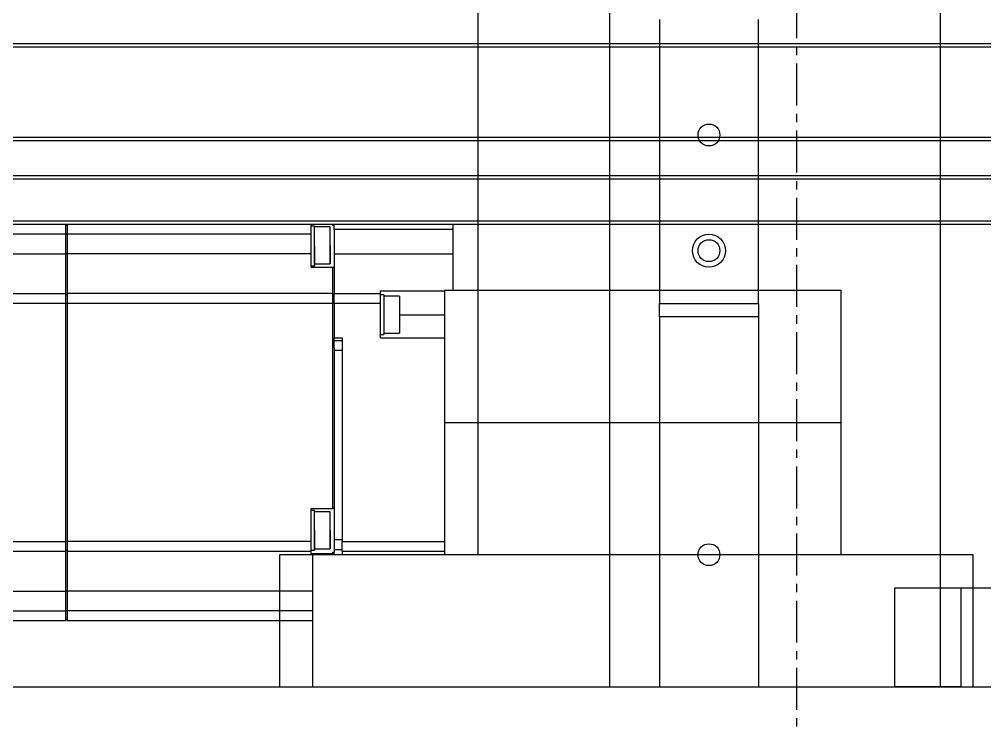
# Model space of a CAD drawing. Extents: x 500 to 100500, y -14500 to 21140.
# Drawn here: x 8072.1 to 8218.2, y -3309.1 to -3202.7 of the extents above; entities that cross this region are included whole.
import ezdxf

# ---------------------------------------------------------------- set-up
doc = ezdxf.new("R2010")
doc.units = 0
doc.linetypes.add('CENTER', pattern=[10.16, 6.35, -1.27, 1.27, -1.27])
doc.linetypes.add('SLD-Solid', pattern=[0])
doc.layers.get('0').update_dxf_attribs({"linetype": 'CONTINUOUS'})
doc.layers.add('Center', color=1, linetype='CENTER')
doc.layers.add('M06SMMF-001B', color=7, linetype='CONTINUOUS')
doc.layers.add('MODEL', color=7, linetype='SLD-Solid', lineweight=15)

# ---------------------------------------------------------------- blocks, each defined once
blk = doc.blocks.new('KCA$Cef715743')
at = {"layer": 'MODEL', "color": 1}
blk.add_line((1450, 313), (120, 313), dxfattribs=at)
blk = doc.blocks.new('LP R')
at = {"color": 2}
for p, q in [((16618.69, -93734.69), (16953.69, -93734.69)), ((16618.69, -93735.19), (16953.69, -93735.19)), ((16618.69, -93748.89), (16953.69, -93748.89)), ((16618.69, -93749.39), (16953.69, -93749.39)), ((16618.69, -93754.69), (16953.69, -93754.69)), ((16618.69, -93755.19), (16953.69, -93755.19)), ((16618.69, -93761.54), (16953.69, -93761.54)), ((16618.69, -93762.04), (16953.69, -93762.04)), ((16751.39, -93763.54), (16751.39, -93762.04)), ((16751.59, -93762.24), (16751.39, -93762.24)), ((16751.59, -93762.04), (16751.59, -93763.54)), ((16788.49, -93763.54), (16788.49, -93762.04)), ((16788.99, -93762.34), (16788.49, -93762.34)), ((16788.99, -93762.34), (16788.49, -93762.34)), ((16788.99, -93768.34), (16788.99, -93762.34)), ((16791.39, -93762.44), (16788.99, -93762.44)), ((16791.39, -93762.44), (16788.99, -93762.44)), ((16791.39, -93768.04), (16791.39, -93762.44)), ((16791.79, -93762.24), (16791.79, -93762.04)), ((16791.99, -93762.24), (16791.79, -93762.24)), ((16791.99, -93762.84), (16791.99, -93762.04)), ((16809.99, -93762.84), (16791.99, -93762.84)), ((16791.99, -93762.84), (16791.99, -93766.54)), ((16809.99, -93762.84), (16809.99, -93762.04)), ((16809.99, -93766.54), (16809.99, -93762.84)), ((16751.39, -93763.54), (16732.29, -93763.54)), ((16751.39, -93766.54), (16751.39, -93763.54)), ((16751.59, -93763.54), (16751.39, -93763.54)), ((16788.49, -93763.54), (16751.59, -93763.54)), ((16751.59, -93763.54), (16751.59, -93766.54)), ((16788.49, -93766.54), (16788.49, -93763.54)), ((16788.99, -93765.34), (16788.99, -93768.34)), ((16791.39, -93765.24), (16791.39, -93768.04)), ((16732.29, -93766.54), (16751.39, -93766.54)), ((16751.59, -93766.54), (16751.39, -93766.54)), ((16751.39, -93772.54), (16751.39, -93766.54)), ((16788.49, -93766.54), (16751.59, -93766.54)), ((16751.59, -93766.54), (16751.59, -93772.54)), ((16788.49, -93768.54), (16788.49, -93766.54)), ((16791.99, -93766.54), (16809.99, -93766.54)), ((16791.99, -93766.54), (16791.99, -93772.54)), ((16809.99, -93772.04), (16809.99, -93766.54)), ((16788.49, -93768.34), (16788.99, -93768.34)), ((16788.49, -93768.34), (16788.99, -93768.34)), ((16788.49, -93768.54), (16791.79, -93768.54)), ((16788.99, -93768.04), (16791.39, -93768.04)), ((16788.99, -93768.04), (16791.39, -93768.04)), ((16791.79, -93772.54), (16791.79, -93768.54)), ((16791.79, -93768.54), (16791.99, -93768.54)), ((16808.69, -93772.04), (16808.69, -93792.04)), ((16808.69, -93772.04), (16868.69, -93772.04)), ((16868.69, -93792.04), (16868.69, -93772.04)), ((16732.29, -93772.54), (16751.39, -93772.54)), ((16751.39, -93774.04), (16751.39, -93772.54)), ((16751.59, -93772.74), (16751.39, -93772.74)), ((16791.79, -93772.54), (16751.59, -93772.54)), ((16751.59, -93772.54), (16751.59, -93774.04)), ((16791.79, -93774.04), (16791.79, -93772.54)), ((16791.99, -93772.74), (16791.79, -93772.74)), ((16791.99, -93772.54), (16798.99, -93772.54)), ((16791.99, -93774.04), (16791.99, -93772.54)), ((16798.99, -93772.12), (16808.69, -93772.12)), ((16798.99, -93772.54), (16798.99, -93772.12)), ((16798.99, -93774.04), (16798.99, -93772.54)), ((16799.49, -93772.74), (16798.99, -93772.74)), ((16799.49, -93772.74), (16798.99, -93772.74)), ((16799.49, -93772.74), (16799.49, -93778.74)), ((16801.89, -93772.94), (16799.49, -93772.94)), ((16801.89, -93772.94), (16799.49, -93772.94)), ((16801.89, -93772.94), (16801.89, -93778.54)), ((16751.39, -93774.04), (16732.29, -93774.04)), ((16751.39, -93810.04), (16751.39, -93774.04)), ((16751.59, -93774.04), (16751.39, -93774.04)), ((16751.59, -93774.04), (16751.59, -93810.04)), ((16791.79, -93774.04), (16751.59, -93774.04)), ((16791.79, -93805.04), (16791.79, -93774.04)), ((16791.99, -93774.04), (16791.79, -93774.04)), ((16798.99, -93774.04), (16791.99, -93774.04)), ((16791.99, -93774.04), (16791.99, -93779.24)), ((16798.99, -93779.24), (16798.99, -93774.04)), ((16801.89, -93775.74), (16808.69, -93775.74)), ((16791.99, -93779.24), (16793.19, -93779.24)), ((16791.99, -93780.75), (16791.99, -93779.24)), ((16793.19, -93779.24), (16793.19, -93810.04)), ((16798.99, -93778.74), (16799.49, -93778.74)), ((16798.99, -93778.74), (16799.49, -93778.74)), ((16798.99, -93779.24), (16808.69, -93779.24)), ((16799.49, -93778.54), (16801.89, -93778.54)), ((16799.49, -93778.54), (16801.89, -93778.54)), ((16791.99, -93779.64), (16793.19, -93779.64)), ((16791.99, -93780.75), (16791.99, -93781.14)), ((16793.19, -93781.14), (16791.99, -93781.14)), ((16791.99, -93781.14), (16791.99, -93809.74)), ((16808.69, -93792.04), (16808.69, -93812.04)), ((16808.69, -93792.04), (16868.69, -93792.04)), ((16868.69, -93812.04), (16868.69, -93792.04)), ((16788.49, -93810.04), (16788.49, -93805.04)), ((16788.49, -93805.04), (16791.79, -93805.04)), ((16788.99, -93805.34), (16788.49, -93805.34)), ((16788.99, -93805.34), (16788.49, -93805.34)), ((16788.99, -93811.34), (16788.99, -93805.34)), ((16791.39, -93805.54), (16788.99, -93805.54)), ((16791.39, -93805.54), (16788.99, -93805.54)), ((16791.39, -93811.14), (16791.39, -93805.54)), ((16791.99, -93805.04), (16791.79, -93805.04)), ((16788.99, -93808.34), (16788.99, -93811.34)), ((16791.39, -93808.34), (16791.39, -93811.14)), ((16732.29, -93810.04), (16751.39, -93810.04)), ((16751.39, -93811.54), (16751.39, -93810.04)), ((16751.59, -93810.04), (16751.39, -93810.04)), ((16788.49, -93810.04), (16751.59, -93810.04)), ((16751.59, -93810.04), (16751.59, -93811.54)), ((16788.49, -93811.54), (16788.49, -93810.04)), ((16791.99, -93809.74), (16793.19, -93809.74)), ((16791.99, -93809.74), (16791.99, -93811.24)), ((16793.19, -93811.54), (16793.19, -93810.04)), ((16793.19, -93810.04), (16808.69, -93810.04)), ((16751.59, -93811.34), (16751.39, -93811.34)), ((16788.49, -93811.34), (16788.99, -93811.34)), ((16788.49, -93811.34), (16788.99, -93811.34)), ((16788.99, -93811.14), (16791.39, -93811.14)), ((16788.99, -93811.14), (16791.39, -93811.14)), ((16791.99, -93811.24), (16793.19, -93811.24)), ((16791.99, -93811.24), (16791.99, -93811.56)), ((16751.39, -93811.54), (16732.29, -93811.54)), ((16751.39, -93817.54), (16751.39, -93811.54)), ((16788.49, -93811.54), (16751.59, -93811.54)), ((16751.59, -93811.54), (16751.59, -93817.54)), ((16788.49, -93811.88), (16788.49, -93811.54)), ((16788.49, -93811.88), (16791.79, -93811.88)), ((16788.69, -93812.04), (16788.69, -93832.04)), ((16888.69, -93812.04), (16788.69, -93812.04)), ((16791.79, -93811.67), (16791.99, -93811.67)), ((16791.79, -93811.88), (16791.79, -93811.67)), ((16791.79, -93812.04), (16791.79, -93811.88)), ((16791.99, -93811.56), (16791.99, -93811.67)), ((16791.99, -93812.04), (16791.99, -93811.67)), ((16808.69, -93811.54), (16793.19, -93811.54)), ((16793.19, -93811.54), (16793.19, -93812.04)), ((16888.69, -93832.04), (16888.69, -93812.04)), ((16732.29, -93817.54), (16751.39, -93817.54)), ((16751.59, -93817.54), (16751.39, -93817.54)), ((16751.39, -93820.54), (16751.39, -93817.54)), ((16751.59, -93817.54), (16751.59, -93820.54)), ((16788.69, -93817.54), (16751.59, -93817.54)), ((16732.29, -93820.54), (16751.39, -93820.54)), ((16751.39, -93822.04), (16751.39, -93820.54)), ((16751.59, -93820.54), (16751.39, -93820.54)), ((16751.59, -93820.54), (16751.59, -93822.04)), ((16788.69, -93820.54), (16751.59, -93820.54)), ((16751.39, -93822.04), (16732.29, -93822.04)), ((16751.59, -93821.84), (16751.39, -93821.84)), ((16788.69, -93822.04), (16751.59, -93822.04)), ((15593.69, -93832.04), (16923.69, -93832.04))]:
    blk.add_line(p, q, dxfattribs=at)
blk = doc.blocks.new('SP R')
at = {"color": 3}
for p, q in [((18243.34, -97579.76), (18243.34, -97709.31)), ((18313.34, -97615.49), (18313.34, -97729.31)), ((18263.34, -97729.31), (18263.34, -97618.31)), ((18270.84, -97628.31), (18270.84, -97671.31)), ((18285.84, -97671.31), (18285.84, -97628.31)), ((18270.84, -97671.31), (18285.84, -97671.31)), ((18270.84, -97673.31), (18270.84, -97671.31)), ((18285.84, -97671.31), (18285.84, -97673.31)), ((18285.84, -97673.31), (18270.84, -97673.31)), ((18270.84, -97673.31), (18270.84, -97729.31)), ((18285.84, -97673.31), (18285.84, -97729.31)), ((18213.34, -97709.31), (18213.34, -97729.31)), ((18243.34, -97709.31), (18213.34, -97709.31)), ((18213.34, -97729.31), (18263.34, -97729.31)), ((18270.84, -97729.31), (18285.84, -97729.31)), ((18313.34, -97729.31), (18363.34, -97729.31))]:
    blk.add_line(p, q, dxfattribs=at)
for centre, radius in [((18278.34, -97645.81), 1.65), ((18278.34, -97663.31), 2.5), ((18278.34, -97663.31), 1.65), ((18278.34, -97709.31), 1.65)]:
    blk.add_circle(centre, radius, dxfattribs=at)
blk = doc.blocks.new('KJVision F 2')
at = {"color": 3}
blk.add_line((-5665.72, -76763.69, -96.77), (-5665.72, -78093.69, -96.77), dxfattribs=at)
blk = doc.blocks.new('KJauto change f')
at = {"color": 5}
for p, q in [((31871.25, -79530.88, 43.99), (31871.25, -79515.88, 43.99)), ((31871.25, -79515.88, 43.99), (31881.25, -79515.88, 43.99)), ((31881.25, -79515.88, 43.99), (31881.25, -79530.88, 43.99)), ((31881.25, -79515.88, 43.99), (31931.25, -79515.88, 43.99)), ((31881.25, -79530.88, 43.99), (31871.25, -79530.88, 43.99)), ((31881.25, -79530.88, 43.99), (31931.25, -79530.88, 43.99))]:
    blk.add_line(p, q, dxfattribs=at)

msp = doc.modelspace()

# ---------------------------------------------------------------- block references
at = {"color": 0}
for name, p in [('SP R', (-10101.84, 94425.6, -75.82)), ('LP R', (-8672.2, 90528.33, -75.82))]:
    msp.add_blockref(name, p, dxfattribs=at)
msp.add_blockref('KJauto change f', (-23666.65, 76227.18, -119.8))
at = {"layer": 'Center'}
msp.add_blockref('KJVision F 2', (13855.47, 74143.58, 20.95), dxfattribs=at)
at = {"layer": 'M06SMMF-001B'}
msp.add_blockref('KCA$Cef715743', (6801.5, -3616.7, -75.82), dxfattribs=at)

doc.saveas('drawing.dxf')
